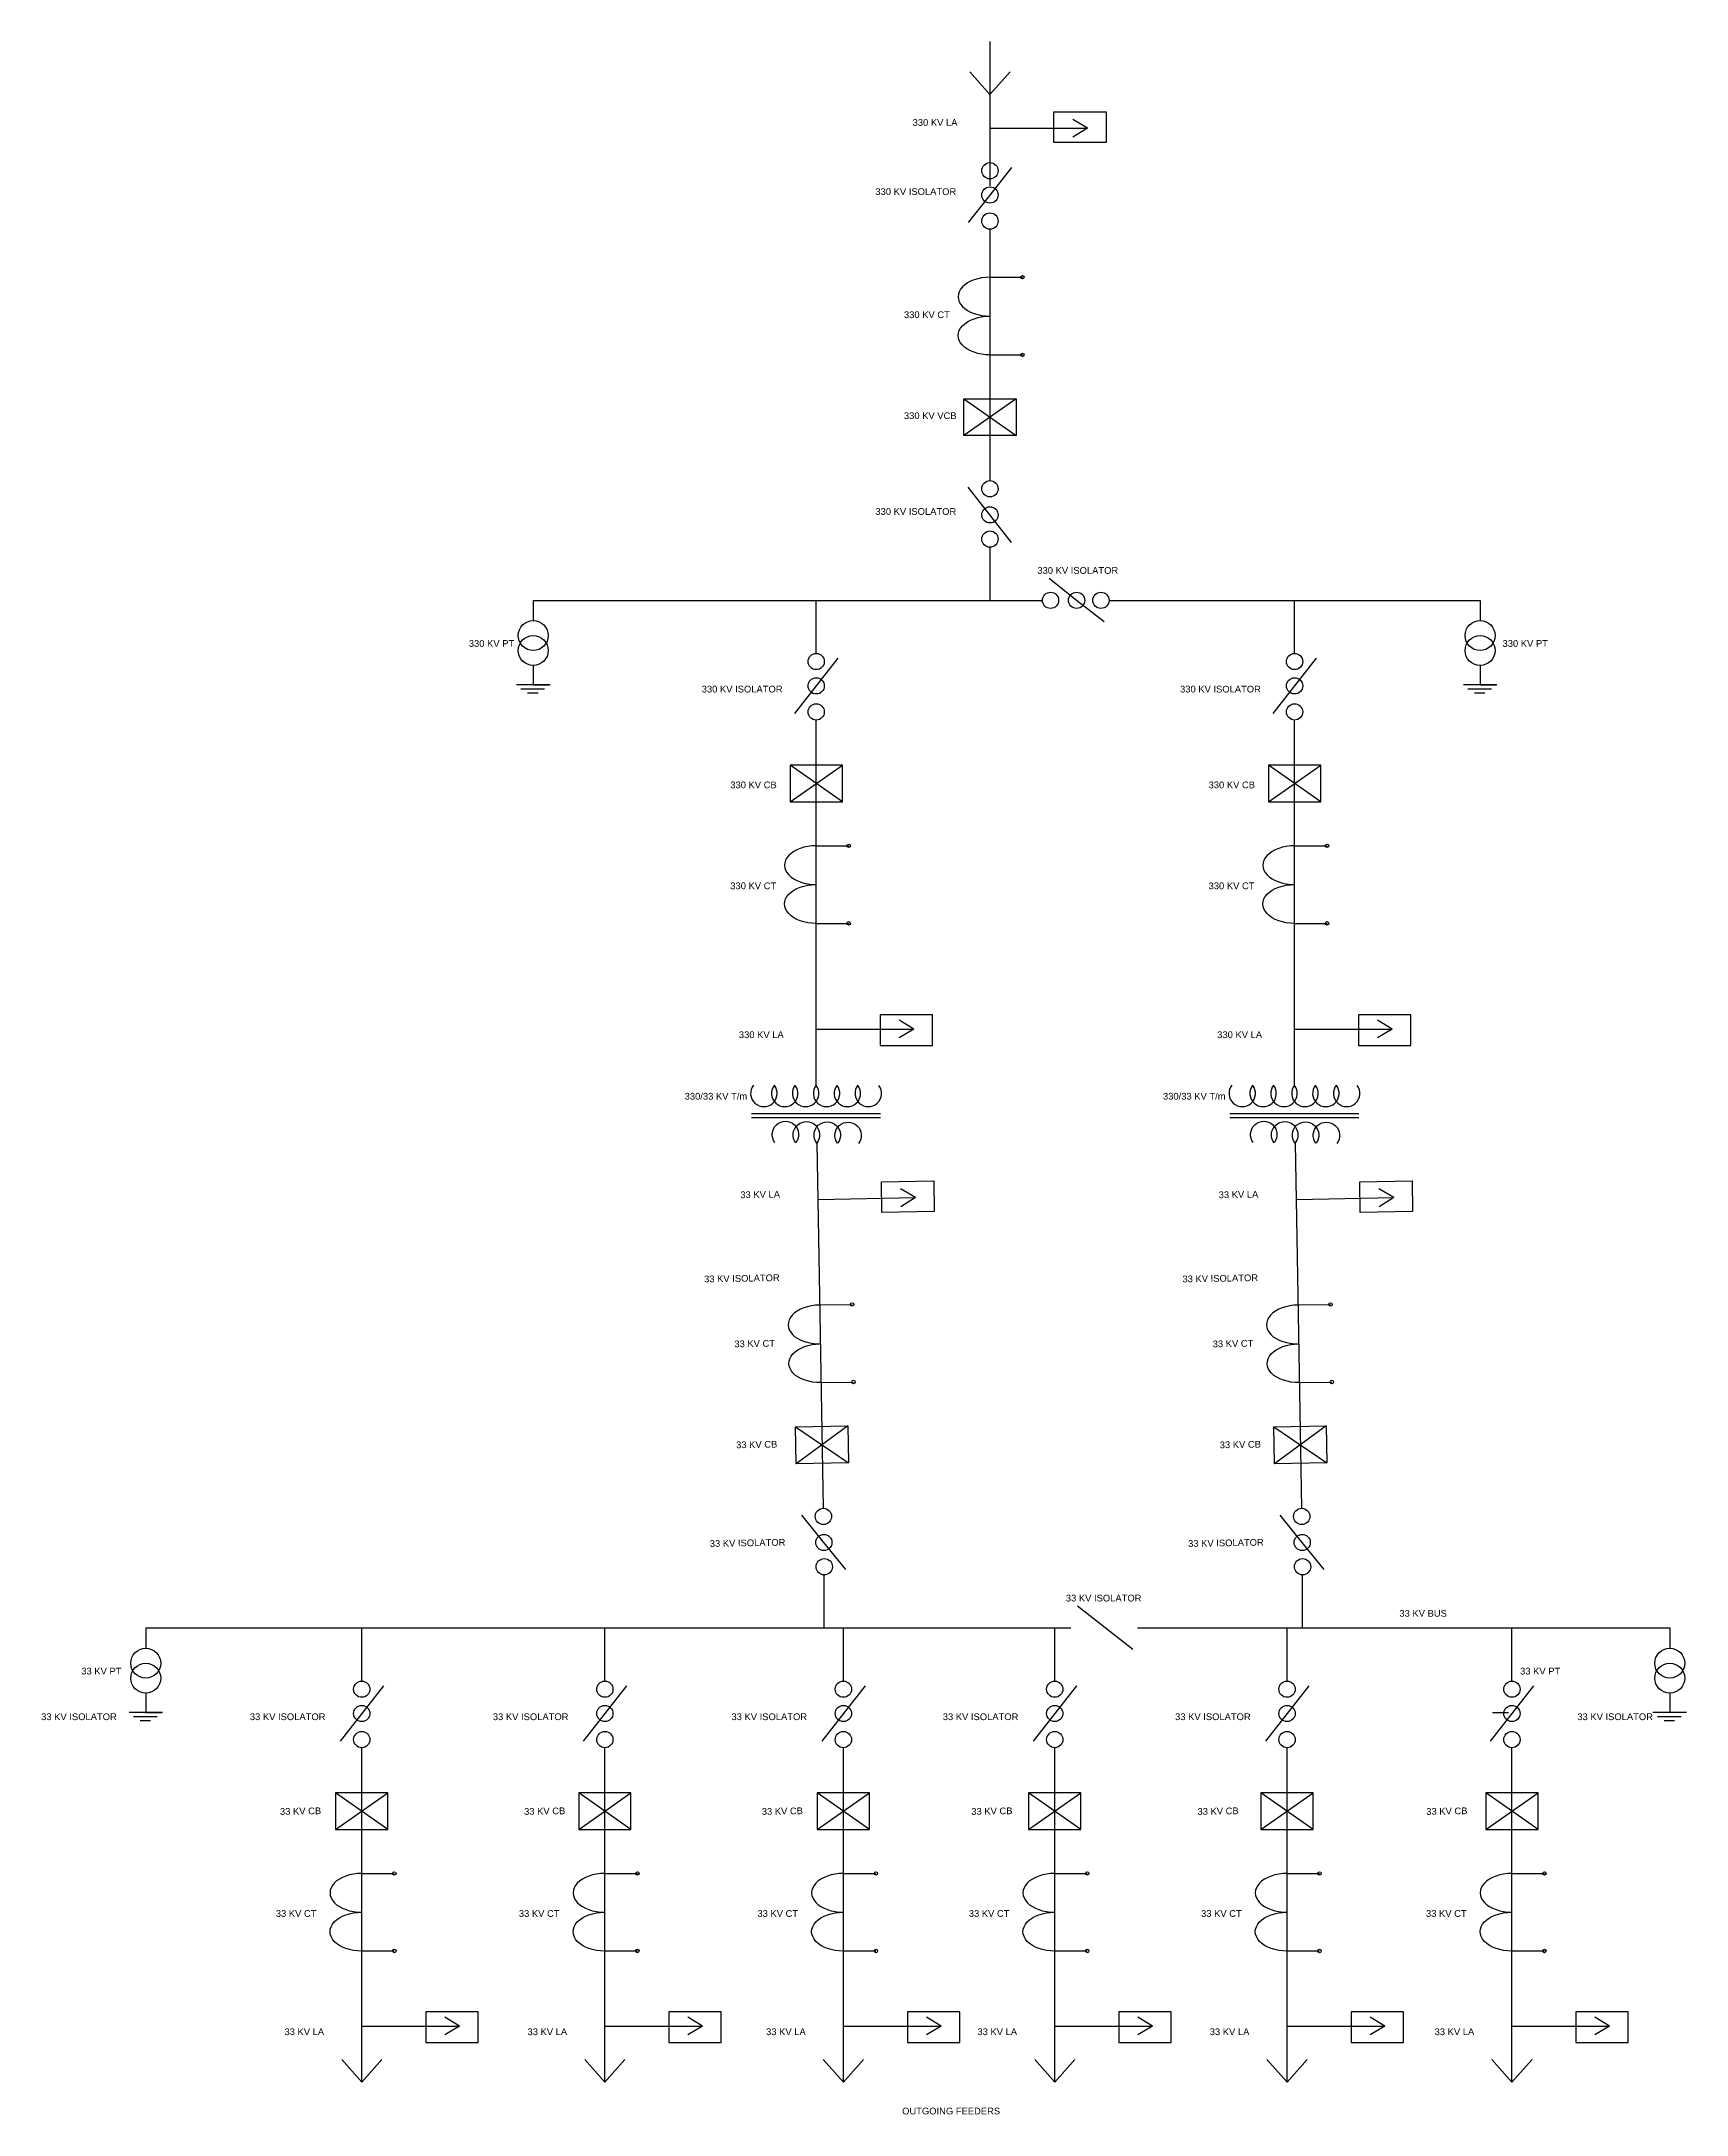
# Model space of a CAD drawing. Header units: millimetres. Extents: x 843 to 3292, y -556 to 2530.
import ezdxf

# ---------------------------------------------------------------- set-up
doc = ezdxf.new("R2010")
doc.units = ezdxf.units.MM
doc.styles.add('Annotative', font='arial.ttf')
doc.styles.get("Standard").update_dxf_attribs({"font": 'arial.ttf'})

# ---------------------------------------------------------------- blocks, each defined once
blk = doc.blocks.new('*U28')
blk.add_arc((0, 3.7), 19.7, 141.5674, 37.4103)
blk = doc.blocks.new('*U29')
at = {"color": 0, "linetype": 'ByBlock', "lineweight": -2, "transparency": 16777216}
for p in [(0, 0), (31.1, 0), (62.2, 0), (93.3, 0), (124.4, 0), (155.5, 0)]:
    blk.add_blockref('*U28', p, dxfattribs=at)
blk = doc.blocks.new('*U30')
blk.add_arc((0, 3.7), 19.7, 141.5674, 37.4103)
blk = doc.blocks.new('*U32')
at = {"color": 0, "linetype": 'ByBlock', "lineweight": -2, "transparency": 16777216}
for p in [(0, 0), (31.1, 0), (62.2, 0), (93.3, 0)]:
    blk.add_blockref('*U30', p, dxfattribs=at)
blk = doc.blocks.new('*U33')
blk.add_arc((0, 3.7), 19.7, 141.5674, 37.4103)
blk = doc.blocks.new('*U35')
at = {"color": 0, "linetype": 'ByBlock', "lineweight": -2, "transparency": 16777216}
for p in [(0, 0), (31.1, 0), (62.2, 0), (93.3, 0), (124.4, 0), (155.5, 0)]:
    blk.add_blockref('*U33', p, dxfattribs=at)
blk = doc.blocks.new('*U36')
blk.add_arc((0, 3.7), 19.7, 141.5674, 37.4103)
blk = doc.blocks.new('*U37')
at = {"color": 0, "linetype": 'ByBlock', "lineweight": -2, "transparency": 16777216}
for p in [(0, 0), (31.1, 0), (62.2, 0), (93.3, 0)]:
    blk.add_blockref('*U36', p, dxfattribs=at)

msp = doc.modelspace()

# ---------------------------------------------------------------- linework, layer by layer
at = {"color": 40, "true_color": 0xf8d731}
for p, q in [((2255, 2530.2), (2255, 2315.2)), ((2255, 2451.2), (2225.1, 2484.9)), ((2255, 2451.2), (2284.9, 2484.9)), ((2400.4, 2400.9), (2378.5, 2414.2)), ((2255, 2400.9), (2400.4, 2400.9)), ((2400.4, 2400.9), (2378.5, 2387.6)), ((2287.2, 2342.6), (2255, 2301.6)), ((2255, 2301.6), (2222.7, 2260.6)), ((2255, 2250.7), (2255, 1876.3)), ((2255, 2179.1), (2303.4, 2179.1)), ((2255, 2063.5), (2303.4, 2063.5)), ((2293.9, 1998.3), (2216, 1943.4)), ((2216, 1998.3), (2293.9, 1943.4)), ((2255, 1825.4), (2222.7, 1866.4)), ((2287.2, 1784.4), (2255, 1825.4)), ((2255, 1777.2), (2255, 1698.1)), ((2384, 1698.1), (2343, 1730.4)), ((1575.2, 1698.1), (2333.1, 1698.1)), ((1575.2, 1698.1), (1575.2, 1668.6)), ((1996.4, 1619.1), (1996.4, 1698.1)), ((2425.1, 1665.9), (2384, 1698.1)), ((2432.3, 1698.1), (2984.6, 1698.1)), ((2708.5, 1619.1), (2708.5, 1698.1)), ((2984.6, 1698.1), (2984.6, 1668.6)), ((2028.7, 1611.8), (1996.4, 1570.8)), ((2740.7, 1611.8), (2708.5, 1570.8)), ((1575.2, 1601.1), (1575.2, 1572.4)), ((2984.6, 1601.1), (2984.6, 1572.4)), ((1600.2, 1572.4), (1550.2, 1572.4)), ((1556.9, 1566.5), (1592.1, 1566.5)), ((1566.7, 1560.5), (1582.3, 1560.5)), ((1575.2, 1572.4), (1599.1, 1572.4)), ((1996.4, 1570.8), (1964.2, 1529.8)), ((2708.5, 1570.8), (2676.2, 1529.8)), ((3009.6, 1572.4), (2959.7, 1572.4)), ((2966.3, 1566.5), (3001.5, 1566.5)), ((2976.1, 1560.5), (2991.7, 1560.5)), ((2984.6, 1572.4), (3008.5, 1572.4)), ((1996.4, 1145.6), (1996.4, 1519.9)), ((2708.5, 1145.6), (2708.5, 1519.9)), ((2035.4, 1397.9), (1957.5, 1452.9)), ((1957.5, 1397.9), (2035.4, 1452.9)), ((2747.4, 1397.9), (2669.5, 1452.9)), ((2669.5, 1397.9), (2747.4, 1452.9)), ((1996.4, 1332.7), (2044.8, 1332.7)), ((2708.5, 1332.7), (2756.8, 1332.7)), ((1996.4, 1217.2), (2044.8, 1217.2)), ((2708.5, 1217.2), (2756.8, 1217.2)), ((1996.4, 1059.9), (2141.9, 1059.9)), ((2141.9, 1059.9), (2119.9, 1073.2)), ((2141.9, 1059.9), (2119.9, 1046.6)), ((2708.5, 1059.9), (2853.9, 1059.9)), ((2853.9, 1059.9), (2831.9, 1073.2)), ((2853.9, 1059.9), (2831.9, 1046.6))]:
    msp.add_line(p, q, dxfattribs=at)
at = {"color": 2}
for p, q in [((1996.4, 976.2), (1996.4, 1145.6)), ((2708.5, 976.2), (2708.5, 1145.6))]:
    msp.add_line(p, q, dxfattribs=at)
for p, q in [((1900.2, 934.1), (2092.2, 934.1)), ((1900.2, 928.3), (2092.2, 928.3)), ((2612.2, 934.1), (2804.2, 934.1)), ((2612.2, 928.3), (2804.2, 928.3))]:
    msp.add_line(p, q)
at = {"color": 4}
for p, q in [((1997.3, 889.9), (2000.2, 720.6)), ((2709.3, 889.9), (2712.3, 720.6)), ((1998.7, 806.3), (2144.1, 808.8)), ((2144.1, 808.8), (2122, 821.8)), ((2144.1, 808.8), (2122.4, 795.1)), ((2710.7, 806.3), (2856.2, 808.8)), ((2856.2, 808.8), (2834, 821.8)), ((2856.2, 808.8), (2834.4, 795.1)), ((2000.2, 720.6), (2006.9, 346.3)), ((2712.3, 720.6), (2718.9, 346.3)), ((2001.5, 649), (2049.9, 649.9)), ((2713.5, 649), (2761.9, 649.9)), ((2003.6, 533.5), (2051.9, 534.3)), ((2715.6, 533.5), (2763.9, 534.3)), ((1965.8, 467.6), (2044.6, 414)), ((2043.6, 469), (1966.7, 412.7)), ((2677.8, 467.6), (2756.6, 414)), ((2755.6, 469), (2678.8, 412.7)), ((2007.8, 295.4), (1974.8, 335.9)), ((2719.8, 295.4), (2686.8, 335.9)), ((2040.7, 255), (2007.8, 295.4)), ((2752.7, 255), (2719.8, 295.4)), ((2008.4, 168.1), (2008.4, 247.2)), ((2720.4, 168.1), (2720.4, 247.2)), ((2426.4, 168.1), (2385.4, 200.4)), ((998.4, 168.1), (2375.5, 168.1)), ((998.4, 168.1), (998.4, 138.6)), ((1320, 89.1), (1320, 168.1)), ((1681.8, 89.1), (1681.8, 168.1)), ((2036.9, 89.1), (2036.9, 168.1)), ((2351.5, 89.1), (2351.5, 168.1)), ((2467.5, 135.9), (2426.4, 168.1)), ((2474.7, 168.1), (3267, 168.1)), ((2697.3, 89.1), (2697.3, 168.1)), ((3032, 89.1), (3032, 168.1)), ((3267, 168.1), (3267, 138.6)), ((998.4, 71.1), (998.4, 42.4)), ((1352.3, 81.8), (1320, 40.8)), ((1714, 81.8), (1681.8, 40.8)), ((2069.2, 81.8), (2036.9, 40.8)), ((2383.7, 81.8), (2351.5, 40.8)), ((2729.5, 81.8), (2697.3, 40.8)), ((3064.3, 81.8), (3032, 40.8)), ((3267, 71.1), (3267, 42.4)), ((1023.4, 42.4), (973.5, 42.4)), ((980.1, 36.5), (1015.3, 36.5)), ((998.4, 42.4), (1022.3, 42.4)), ((1320, 40.8), (1287.8, -0.2)), ((1681.8, 40.8), (1649.5, -0.2)), ((2036.9, 40.8), (2004.7, -0.2)), ((2351.5, 40.8), (2319.2, -0.2)), ((2697.3, 40.8), (2665, -0.2)), ((3032, 40.8), (2999.8, -0.2)), ((3003, 42.4), (3026.9, 42.4)), ((3291.9, 42.4), (3242, 42.4)), ((3248.6, 36.5), (3283.8, 36.5)), ((989.9, 30.5), (1005.5, 30.5)), ((3258.4, 30.5), (3274.1, 30.5)), ((1320, -384.4), (1320, -10.1)), ((1681.8, -384.4), (1681.8, -10.1)), ((2036.9, -384.4), (2036.9, -10.1)), ((2351.5, -384.4), (2351.5, -10.1)), ((2697.3, -384.4), (2697.3, -10.1)), ((3032, -384.4), (3032, -10.1)), ((1359, -132.1), (1281.1, -77.1)), ((1281.1, -132.1), (1359, -77.1)), ((1720.7, -132.1), (1642.9, -77.1)), ((1642.9, -132.1), (1720.7, -77.1)), ((2075.9, -132.1), (1998, -77.1)), ((1998, -132.1), (2075.9, -77.1)), ((2390.4, -132.1), (2312.6, -77.1)), ((2312.6, -132.1), (2390.4, -77.1)), ((2736.2, -132.1), (2658.3, -77.1)), ((2658.3, -132.1), (2736.2, -77.1)), ((3071, -132.1), (2993.1, -77.1)), ((2993.1, -132.1), (3071, -77.1)), ((1320, -197.3), (1368.4, -197.3)), ((1681.8, -197.3), (1730.2, -197.3)), ((2036.9, -197.3), (2085.3, -197.3)), ((2351.5, -197.3), (2399.9, -197.3)), ((2697.3, -197.3), (2745.6, -197.3)), ((3032, -197.3), (3080.4, -197.3)), ((1320, -312.8), (1368.4, -312.8)), ((1681.8, -312.8), (1730.2, -312.8)), ((2036.9, -312.8), (2085.3, -312.8)), ((2351.5, -312.8), (2399.9, -312.8)), ((2697.3, -312.8), (2745.6, -312.8)), ((3032, -312.8), (3080.4, -312.8)), ((1320, -508.1), (1320, -384.4)), ((1681.8, -508.1), (1681.8, -384.4)), ((2036.9, -508.1), (2036.9, -384.4)), ((2351.5, -508.1), (2351.5, -384.4)), ((2697.3, -508.1), (2697.3, -384.4)), ((3032, -508.1), (3032, -384.4)), ((1320, -424.5), (1465.5, -424.5)), ((1465.5, -424.5), (1443.5, -411.1)), ((1465.5, -424.5), (1443.5, -437.8)), ((1681.8, -424.5), (1827.2, -424.5)), ((1827.2, -424.5), (1805.3, -411.1)), ((1827.2, -424.5), (1805.3, -437.8)), ((2036.9, -424.5), (2182.4, -424.5)), ((2182.4, -424.5), (2160.4, -411.1)), ((2182.4, -424.5), (2160.4, -437.8)), ((2351.5, -424.5), (2496.9, -424.5)), ((2496.9, -424.5), (2475, -411.1)), ((2496.9, -424.5), (2475, -437.8)), ((2697.3, -424.5), (2842.7, -424.5)), ((2842.7, -424.5), (2820.8, -411.1)), ((2842.7, -424.5), (2820.8, -437.8)), ((3032, -424.5), (3177.5, -424.5)), ((3177.5, -424.5), (3155.5, -411.1)), ((3177.5, -424.5), (3155.5, -437.8)), ((1320, -508.1), (1290.1, -474.5)), ((1320, -508.1), (1349.9, -474.5)), ((1681.8, -508.1), (1651.9, -474.5)), ((1681.8, -508.1), (1711.7, -474.5)), ((2036.9, -508.1), (2007, -474.5)), ((2036.9, -508.1), (2066.8, -474.5)), ((2351.5, -508.1), (2321.6, -474.5)), ((2351.5, -508.1), (2381.4, -474.5)), ((2697.3, -508.1), (2667.4, -474.5)), ((2697.3, -508.1), (2727.2, -474.5)), ((3032, -508.1), (3002.2, -474.5)), ((3032, -508.1), (3061.9, -474.5))]:
    msp.add_line(p, q, dxfattribs=at)
at = {"color": 40, "true_color": 0xf8d731}
for points in [[(2350.2, 2425.4), (2428.1, 2425.4), (2428.1, 2379.8), (2350.2, 2379.8)], [(2216, 1998.3), (2293.9, 1998.3), (2293.9, 1943.4), (2216, 1943.4)], [(1957.5, 1397.9), (2035.4, 1397.9), (2035.4, 1452.9), (1957.5, 1452.9)], [(2669.5, 1397.9), (2747.4, 1397.9), (2747.4, 1452.9), (2669.5, 1452.9)], [(2091.7, 1035.4), (2169.5, 1035.4), (2169.5, 1081), (2091.7, 1081)], [(2803.7, 1035.4), (2881.5, 1035.4), (2881.5, 1081), (2803.7, 1081)]]:
    msp.add_lwpolyline(points, close=True, dxfattribs=at)
at = {"color": 4}
for points in [[(2093.5, 832.4), (2171.4, 833.8), (2172.2, 788.2), (2094.3, 786.9)], [(2805.5, 832.4), (2883.4, 833.8), (2884.2, 788.2), (2806.3, 786.9)], [(1965.8, 467.6), (2043.6, 469), (2044.6, 414), (1966.7, 412.7)], [(2677.8, 467.6), (2755.6, 469), (2756.6, 414), (2678.8, 412.7)], [(1281.1, -132.1), (1359, -132.1), (1359, -77.1), (1281.1, -77.1)], [(1642.9, -132.1), (1720.7, -132.1), (1720.7, -77.1), (1642.9, -77.1)], [(1998, -132.1), (2075.9, -132.1), (2075.9, -77.1), (1998, -77.1)], [(2312.6, -132.1), (2390.4, -132.1), (2390.4, -77.1), (2312.6, -77.1)], [(2658.3, -132.1), (2736.2, -132.1), (2736.2, -77.1), (2658.3, -77.1)], [(2993.1, -132.1), (3071, -132.1), (3071, -77.1), (2993.1, -77.1)], [(1415.2, -449), (1493.1, -449), (1493.1, -403.4), (1415.2, -403.4)], [(1777, -449), (1854.9, -449), (1854.9, -403.4), (1777, -403.4)], [(2132.1, -449), (2210, -449), (2210, -403.4), (2132.1, -403.4)], [(2446.7, -449), (2524.6, -449), (2524.6, -403.4), (2446.7, -403.4)], [(2792.5, -449), (2870.4, -449), (2870.4, -403.4), (2792.5, -403.4)], [(3127.3, -449), (3205.1, -449), (3205.1, -403.4), (3127.3, -403.4)]]:
    msp.add_lwpolyline(points, close=True, dxfattribs=at)
at = {"color": 40, "true_color": 0xf8d731}
for centre, radius in [((2255, 2337.7), 12.1), ((2255, 2301.6), 12.1), ((2255, 2262.8), 12.1), ((2303.4, 2179.1), 2.56), ((2303.4, 2063.5), 2.56), ((2255, 1864.2), 12.1), ((2255, 1825.4), 12.1), ((2255, 1789.3), 12.1), ((2345.2, 1698.1), 12.1), ((2384, 1698.1), 12.1), ((2420.2, 1698.1), 12.1), ((1575.2, 1645.7), 22.3), ((2984.6, 1645.7), 22.3), ((1575.2, 1623.4), 22.3), ((2984.6, 1623.4), 22.3), ((1996.4, 1607), 12.1), ((2708.5, 1607), 12.1), ((1996.4, 1570.8), 12.1), ((2708.5, 1570.8), 12.1), ((1996.4, 1532), 12.1), ((2708.5, 1532), 12.1), ((2044.8, 1332.7), 2.56), ((2756.8, 1332.7), 2.56), ((2044.8, 1217.2), 2.56), ((2756.8, 1217.2), 2.56)]:
    msp.add_circle(centre, radius, dxfattribs=at)
at = {"color": 4}
for centre, radius in [((2049.9, 649.9), 2.56), ((2761.9, 649.9), 2.56), ((2051.9, 534.3), 2.56), ((2763.9, 534.3), 2.56), ((2007.1, 334.2), 12.1), ((2719.1, 334.2), 12.1), ((2007.8, 295.4), 12.1), ((2719.8, 295.4), 12.1), ((2008.4, 259.3), 12.1), ((2720.4, 259.3), 12.1), ((998.4, 115.7), 22.3), ((3267, 115.7), 22.3), ((998.4, 93.4), 22.3), ((3267, 93.4), 22.3), ((1320, 77), 12.1), ((1681.8, 77), 12.1), ((2036.9, 77), 12.1), ((2351.5, 77), 12.1), ((2697.3, 77), 12.1), ((3032, 77), 12.1), ((1320, 40.8), 12.1), ((1681.8, 40.8), 12.1), ((2036.9, 40.8), 12.1), ((2351.5, 40.8), 12.1), ((2697.3, 40.8), 12.1), ((3032, 40.8), 12.1), ((1320, 2), 12.1), ((1681.8, 2), 12.1), ((2036.9, 2), 12.1), ((2351.5, 2), 12.1), ((2697.3, 2), 12.1), ((3032, 2), 12.1), ((1368.4, -197.3), 2.56), ((1730.2, -197.3), 2.56), ((2085.3, -197.3), 2.56), ((2399.9, -197.3), 2.56), ((2745.6, -197.3), 2.56), ((3080.4, -197.3), 2.56), ((1368.4, -312.8), 2.56), ((1730.2, -312.8), 2.56), ((2085.3, -312.8), 2.56), ((2399.9, -312.8), 2.56), ((2745.6, -312.8), 2.56), ((3080.4, -312.8), 2.56)]:
    msp.add_circle(centre, radius, dxfattribs=at)
at = {"color": 40, "true_color": 0xf8d731}
for centre in [(2255, 2150.2), (1996.4, 1303.8), (2708.5, 1303.8)]:
    msp.add_ellipse(centre, major_axis=(47.3, 0), ratio=0.610552, start_param=1.570796, end_param=4.712389, dxfattribs=at)
at = {"color": 40, "true_color": 0xf8d731, "extrusion": (0, 0, -1)}
for centre in [(2255, 2092.4), (1996.4, 1246.1), (2708.5, 1246.1)]:
    msp.add_ellipse(centre, major_axis=(47.3, 0), ratio=0.610552, start_param=1.570796, end_param=4.712389, dxfattribs=at)
at = {"color": 4}
for centre, major_axis in [((2002, 620.1), (47.3, 0.8)), ((2714, 620.1), (47.3, 0.8)), ((1320, -226.2), (47.3, 0)), ((1681.8, -226.2), (47.3, 0)), ((2036.9, -226.2), (47.3, 0)), ((2351.5, -226.2), (47.3, 0)), ((2697.3, -226.2), (47.3, 0)), ((3032, -226.2), (47.3, 0))]:
    msp.add_ellipse(centre, major_axis=major_axis, ratio=0.610552, start_param=1.570796, end_param=4.712389, dxfattribs=at)
at = {"color": 4, "extrusion": (0, 0, -1)}
for centre, major_axis in [((2003, 562.4), (47.3, 0.8)), ((2715, 562.4), (47.3, 0.8)), ((1320, -284), (47.3, 0)), ((1681.8, -284), (47.3, 0)), ((2036.9, -284), (47.3, 0)), ((2351.5, -284), (47.3, 0)), ((2697.3, -284), (47.3, 0)), ((3032, -284), (47.3, 0))]:
    msp.add_ellipse(centre, major_axis=major_axis, ratio=0.610552, start_param=1.570796, end_param=4.712389, dxfattribs=at)

# ---------------------------------------------------------------- block references
for name, p in [('*U29', (1918.5, 960.3)), ('*U35', (2630.6, 960.3))]:
    msp.add_blockref(name, p)
at = {"xscale": -1, "rotation": 179.2295476155056}
for name, p in [('*U32', (1950.7, 906.5)), ('*U37', (2662.7, 906.5))]:
    msp.add_blockref(name, p, dxfattribs=at)

# ---------------------------------------------------------------- texts
at = {"color": 40, "true_color": 0xf8d731, "char_height": 10, "style": 'Annotative'}
for s, insert, width, attachment_point in [('330 KV LA', (2139.9, 2414.6), 74.107, 1), ('330 KV CT', (2127, 2128.3), 145.069, 1), ('330 KV VCB', (2127, 1978), 145.069, 1), ('330 KV CB', (1868.5, 1418.2), 145.069, 7), ('330 KV CB', (2580.5, 1418.2), 145.069, 7), ('330 KV CT', (1868.5, 1267.9), 145.069, 7), ('330 KV CT', (2580.5, 1267.9), 145.069, 7), ('330 KV LA', (1881.3, 1046.2), 74.107, 7), ('330 KV LA', (2593.3, 1046.2), 74.107, 7)]:
    msp.add_mtext(s, dxfattribs=dict(at, insert=insert, width=width, attachment_point=attachment_point))
at = {"color": 40, "true_color": 0xf8d731, "char_height": 10, "width": 147.262}
for insert, attachment_point in [((2084.5, 2311.6), 1), ((2084.5, 1835.4), 1), ((2325.6, 1747.6), 1), ((1826, 1560.8), 7), ((2538, 1560.8), 7)]:
    msp.add_mtext('330 KV ISOLATOR', dxfattribs=dict(at, insert=insert, attachment_point=attachment_point))
at = {"color": 40, "true_color": 0xf8d731, "char_height": 10}
for insert, attachment_point in [((1479.3, 1638.9), 1), ((3085.6, 1638.9), 3)]:
    msp.add_mtext_dynamic_manual_height_columns('330 KV PT', width=217.33, gutter_width=12.5, heights=[0], dxfattribs=dict(at, insert=insert, attachment_point=attachment_point))
at = {"char_height": 10, "attachment_point": 1}
for insert in [(1800.6, 964.8), (2512.6, 964.8)]:
    msp.add_mtext_dynamic_manual_height_columns('\\A1;330/33 KV T/m', width=140.734, gutter_width=12.5, heights=[0], dxfattribs=dict(at, insert=insert))
at = {"color": 4, "char_height": 10, "attachment_point": 1, "rotation": 1.0131, "style": 'Annotative'}
for s, insert, width in [('33 KV LA', (1883.4, 818), 74.107), ('33 KV LA', (2595.4, 818), 74.107), ('33 KV CT', (1874.5, 596), 145.069), ('33 KV CT', (2586.5, 596), 145.069), ('33 KV CB', (1877.1, 445.7), 145.069), ('33 KV CB', (2597, 445.7), 145.069), ('33 KV CB', (1198.1, -100.1), 145.069), ('33 KV CB', (1561.5, -100.1), 145.069), ('33 KV CB', (1915.3, -100.1), 145.069), ('33 KV CB', (2227.2, -100.1), 145.069), ('33 KV CB', (2563.9, -100.1), 145.069), ('33 KV CB', (2904.4, -100.1), 145.069)]:
    msp.add_mtext(s, dxfattribs=dict(at, insert=insert, width=width))
at = {"color": 4, "char_height": 10, "width": 147.262, "attachment_point": 1, "rotation": 1.0131}
for insert in [(1829.4, 692.7), (2541.5, 692.7), (1837.9, 298.8), (2549.9, 298.8)]:
    msp.add_mtext('33 KV ISOLATOR', dxfattribs=dict(at, insert=insert))
at = {"color": 4, "char_height": 10, "width": 147.262}
for insert, attachment_point in [((2368, 217.6), 1), ((842.7, 30.8), 7), ((1153.4, 30.8), 7), ((1515.1, 30.8), 7), ((1870.3, 30.8), 7), ((2184.8, 30.8), 7), ((2530.6, 30.8), 7), ((3129.4, 30.8), 7)]:
    msp.add_mtext('33 KV ISOLATOR', dxfattribs=dict(at, insert=insert, attachment_point=attachment_point))
at = {"color": 4, "char_height": 10}
for s, width, insert, attachment_point in [('33 KV BUS', 405.166, (2864.5, 194.9), 1), ('33 KV PT', 217.33, (902.5, 108.9), 1), ('33 KV PT', 217.33, (3103.9, 108.9), 3)]:
    msp.add_mtext_dynamic_manual_height_columns(s, width=width, gutter_width=12.5, heights=[0], dxfattribs=dict(at, insert=insert, attachment_point=attachment_point))
at = {"color": 4, "char_height": 10, "attachment_point": 7, "style": 'Annotative'}
for s, insert, width in [('33 KV CT', (1192, -262.1), 145.069), ('33 KV CT', (1553.8, -262.1), 145.069), ('33 KV CT', (1908.9, -262.1), 145.069), ('33 KV CT', (2223.5, -262.1), 145.069), ('33 KV CT', (2569.3, -262.1), 145.069), ('33 KV CT', (2904.1, -262.1), 145.069), ('33 KV LA', (1204.9, -438.2), 74.107), ('33 KV LA', (1566.7, -438.2), 74.107), ('33 KV LA', (1921.8, -438.2), 74.107), ('33 KV LA', (2236.4, -438.2), 74.107), ('33 KV LA', (2582.2, -438.2), 74.107), ('33 KV LA', (2916.9, -438.2), 74.107)]:
    msp.add_mtext(s, dxfattribs=dict(at, insert=insert, width=width))
at = {"color": 1, "insert": (2124.3, -546.1), "char_height": 10, "attachment_point": 1}
msp.add_mtext_dynamic_manual_height_columns('OUTGOING FEEDERS', width=799.9, gutter_width=12.5, heights=[0], dxfattribs=at)

doc.saveas('drawing.dxf')
